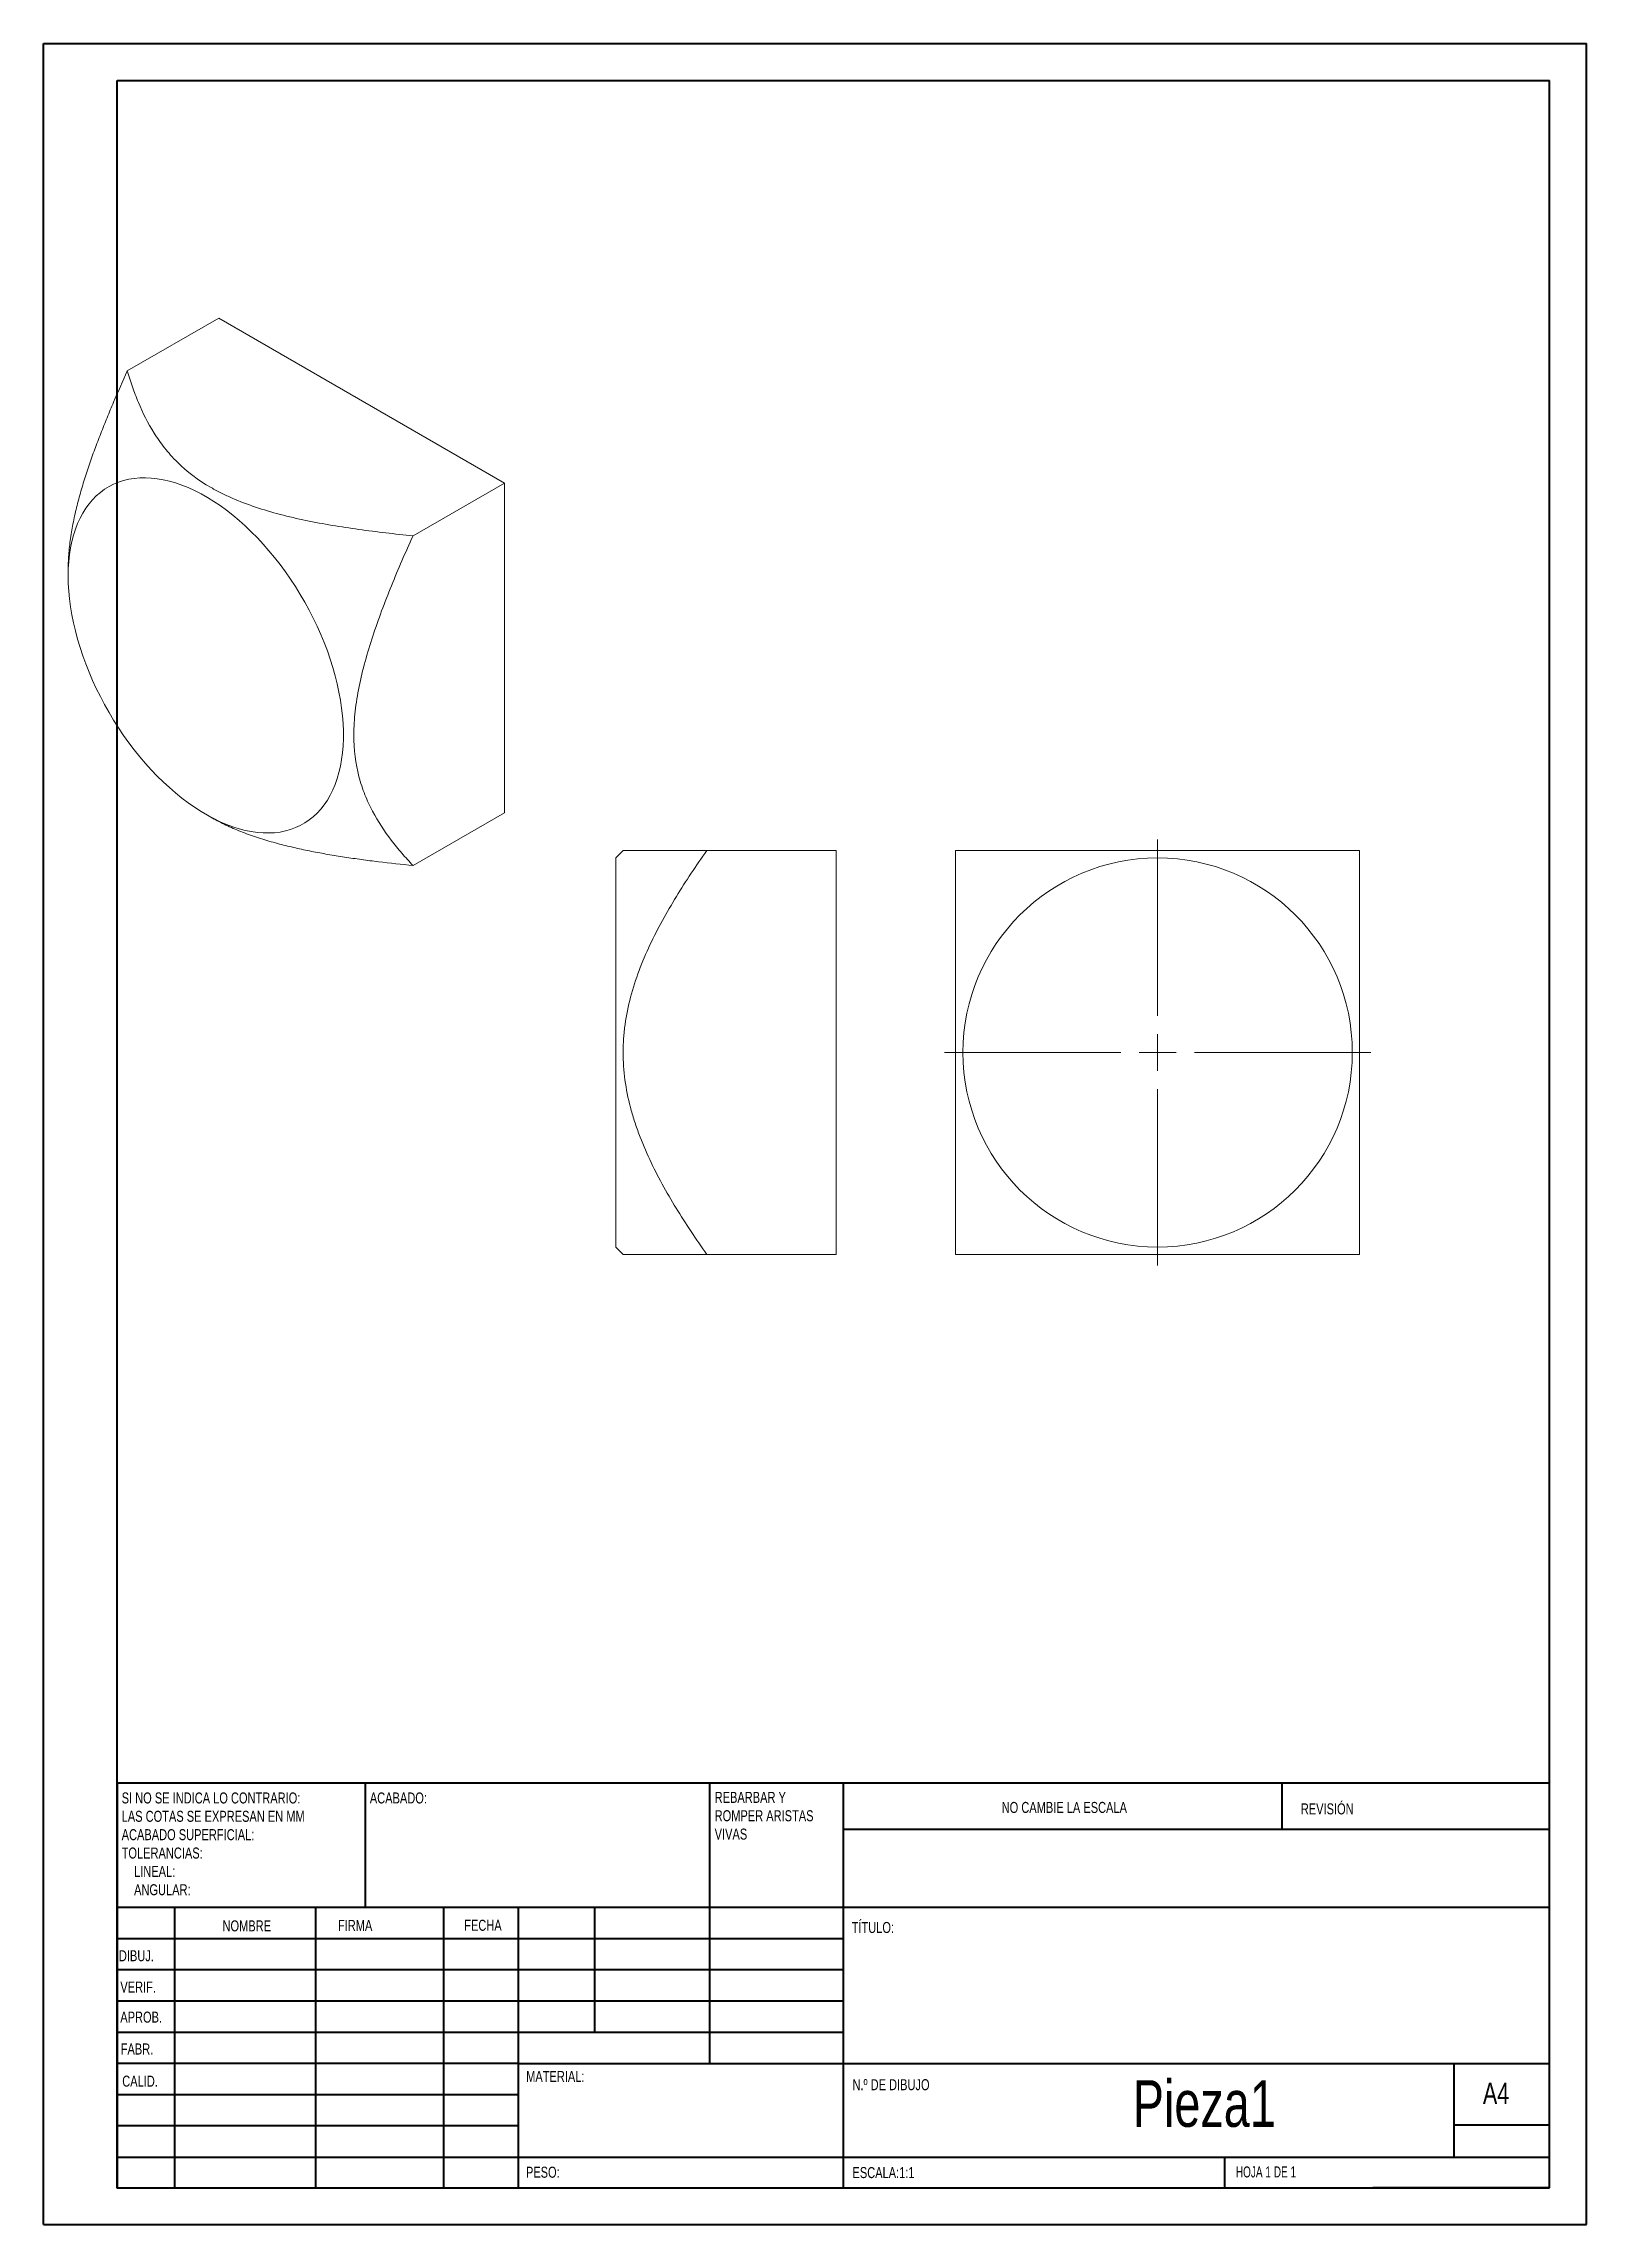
# Model space of a CAD drawing. Header units: millimetres. Extents: x 0 to 210, y 0 to 297.
import ezdxf

# ---------------------------------------------------------------- set-up
doc = ezdxf.new("R2010")
doc.units = ezdxf.units.MM
doc.styles.add('SLDTEXTSTYLE0', font='TXT', dxfattribs={"width": 0.75})
doc.styles.add('SLDTEXTSTYLE1', font='TXT', dxfattribs={"width": 0.681818})

# ---------------------------------------------------------------- blocks, each defined once
blk = doc.blocks.new('SW_NOTE_0')
at = {"color": 0, "linetype": 'Continuous', "lineweight": 0, "char_height": 1.5, "attachment_point": 1, "style": 'SLDTEXTSTYLE0'}
for s, insert in [('REBARBAR Y', (0, 1.93)), ('ROMPER ARISTAS', (0, -0.57)), ('VIVAS', (0, -3.07))]:
    blk.add_mtext(s, dxfattribs=dict(at, insert=insert))
blk = doc.blocks.new('SW_NOTE_1')
at = {"color": 0, "linetype": 'Continuous', "lineweight": 0, "char_height": 1.5, "attachment_point": 1, "style": 'SLDTEXTSTYLE0'}
for s, insert in [('SI NO SE INDICA LO CONTRARIO:', (0, 1.93)), ('LAS COTAS SE EXPRESAN EN MM', (0, -0.57)), ('ACABADO SUPERFICIAL:', (0, -3.07)), ('TOLERANCIAS:', (0, -5.57)), ('LINEAL:', (1.69, -8.07)), ('ANGULAR:', (1.69, -10.57))]:
    blk.add_mtext(s, dxfattribs=dict(at, insert=insert))
blk = doc.blocks.new('SW_CENTERMARKSYMBOL_0')
at = {"color": 0, "linetype": 'Continuous', "lineweight": 0}
for p, q in [((0, 5), (0, 29)), ((-5, 0), (-29, 0)), ((0, 0), (-2.5, 0)), ((0, 0), (0, 2.5)), ((0, 0), (0, -2.5)), ((0, 0), (2.5, 0)), ((5, 0), (29, 0)), ((0, -5), (0, -29))]:
    blk.add_line(p, q, dxfattribs=at)

msp = doc.modelspace()

# ---------------------------------------------------------------- linework, layer by layer
at = {"color": 7, "linetype": 'Continuous', "lineweight": 40}
for p, q in [((0.08, 0.21), (0.08, 297.21)), ((0.08, 297.21), (210.08, 297.21)), ((210.08, 0.21), (210.08, 297.21)), ((210.08, 292.21), (210.08, 297.21)), ((10.08, 292.21), (205.08, 292.21)), ((10.08, 5.21), (10.08, 292.21)), ((205.08, 5.21), (205.08, 292.21)), ((10.11, 60.37), (205.08, 60.37)), ((10.11, 60.37), (10.11, 5.12)), ((43.91, 43.37), (43.91, 60.37)), ((90.71, 60.37), (90.71, 22.12)), ((108.91, 60.37), (108.91, 5.12)), ((168.68, 54.09), (168.68, 60.46)), ((205.08, 54), (108.91, 54)), ((205.08, 43.37), (10.11, 43.37)), ((17.91, 43.37), (17.91, 5.12)), ((37.1, 43.37), (37.1, 5.12)), ((54.51, 43.37), (54.51, 5.12)), ((64.71, 5.12), (64.71, 43.37)), ((75.11, 26.37), (75.11, 43.37)), ((108.91, 39.12), (10.11, 39.12)), ((108.91, 34.87), (10.11, 34.87)), ((108.91, 30.62), (10.11, 30.62)), ((108.91, 26.37), (10.11, 26.37)), ((64.71, 22.12), (10.11, 22.12)), ((64.71, 22.12), (205.08, 22.12)), ((192.08, 9.46), (192.08, 22.21)), ((64.71, 17.87), (10.11, 17.87)), ((64.71, 13.62), (10.11, 13.62)), ((205.08, 13.71), (192.08, 13.71)), ((10.11, 9.37), (205.08, 9.37)), ((160.88, 5.21), (160.88, 9.46)), ((10.08, 5.21), (205.08, 5.21)), ((205.08, 5.21), (180.99, 5.21)), ((0.08, 0.21), (210.08, 0.21))]:
    msp.add_line(p, q, dxfattribs=at)
at = {"color": 7, "linetype": 'Continuous', "lineweight": 15}
for p, q in [((23.92, 259.82), (11.47, 252.64)), ((62.81, 237.37), (23.92, 259.82)), ((62.81, 237.37), (50.36, 230.19)), ((62.81, 192.46), (62.81, 237.37)), ((3.41, 225.53), (3.41, 224.72)), ((22.15, 192.26), (22.85, 191.85)), ((62.81, 192.46), (50.36, 185.28)), ((78.96, 187.32), (77.96, 186.32)), ((107.96, 187.32), (90.35, 187.32)), ((107.96, 132.32), (107.96, 187.32)), ((77.96, 186.32), (77.96, 133.32)), ((77.96, 133.32), (78.96, 132.32)), ((107.96, 132.32), (90.35, 132.32))]:
    msp.add_line(p, q, dxfattribs=at)
at = {"color": 7, "linetype": 'Continuous', "lineweight": 15, "flags": 128}
msp.add_lwpolyline([(3.41, 224.72), (3.43, 225.71), (3.49, 226.68), (3.59, 227.62), (3.74, 228.53), (3.92, 229.41), (4.14, 230.26), (4.4, 231.07), (4.7, 231.85), (5.03, 232.58), (5.4, 233.28), (5.81, 233.93), (6.26, 234.54), (6.74, 235.1), (7.25, 235.62), (7.8, 236.09), (8.37, 236.52), (8.98, 236.89), (9.61, 237.22), (10.27, 237.49), (10.96, 237.71), (11.67, 237.89), (12.41, 238.01), (13.16, 238.07), (13.94, 238.09), (14.73, 238.05), (15.54, 237.96), (16.36, 237.82), (17.2, 237.63), (18.04, 237.38), (18.9, 237.09), (19.76, 236.74), (20.63, 236.34), (21.5, 235.9), (22.37, 235.41), (23.24, 234.87), (24.11, 234.29), (24.97, 233.66), (25.83, 232.99), (26.68, 232.28), (27.52, 231.52), (28.35, 230.73), (29.17, 229.91), (29.97, 229.05), (30.75, 228.15), (31.52, 227.23), (32.26, 226.27), (32.99, 225.29), (33.69, 224.29), (34.36, 223.26), (35.01, 222.21), (35.63, 221.15), (36.22, 220.07), (36.78, 218.97), (37.31, 217.86), (37.81, 216.75), (38.27, 215.63), (38.7, 214.51), (39.09, 213.38), (39.44, 212.25), (39.76, 211.13), (40.04, 210.02), (40.28, 208.91), (40.48, 207.82), (40.64, 206.73), (40.76, 205.67), (40.84, 204.62), (40.88, 203.59), (40.88, 202.58), (40.84, 201.6), (40.76, 200.64), (40.64, 199.71), (40.48, 198.82), (40.28, 197.95), (40.04, 197.12), (39.76, 196.33), (39.44, 195.58), (39.09, 194.86), (38.7, 194.19), (38.27, 193.56), (37.81, 192.97), (37.31, 192.43), (36.78, 191.93), (36.22, 191.48), (35.63, 191.09), (35.01, 190.74), (34.36, 190.44), (33.69, 190.19), (32.99, 189.99), (32.26, 189.84), (31.52, 189.75), (30.75, 189.71), (29.97, 189.72), (29.17, 189.78), (28.35, 189.9), (27.52, 190.07), (26.68, 190.29), (25.83, 190.56), (24.97, 190.88), (24.11, 191.25), (23.24, 191.67), (22.37, 192.14), (21.5, 192.65), (20.63, 193.21), (19.76, 193.82), (18.9, 194.47), (18.04, 195.16), (17.2, 195.89), (16.36, 196.66), (15.54, 197.47), (14.73, 198.31), (13.94, 199.19), (13.16, 200.1), (12.41, 201.04), (11.67, 202.01), (10.96, 203), (10.27, 204.02), (9.61, 205.06), (8.98, 206.11), (8.37, 207.19), (7.8, 208.28), (7.25, 209.38), (6.74, 210.49), (6.26, 211.6), (5.81, 212.73), (5.4, 213.85), (5.03, 214.98), (4.7, 216.1), (4.4, 217.22), (4.14, 218.33), (3.92, 219.43), (3.74, 220.52), (3.59, 221.6), (3.49, 222.66), (3.43, 223.7), (3.41, 224.72)], dxfattribs=at)
at = {"color": 7, "linetype": 'Continuous', "lineweight": 15}
msp.add_circle((151.72, 159.82), 26.5, dxfattribs=at)
for points, knots in [([(11.47, 252.64), (10.84, 251.22), (9.89, 249.1), (8.71, 246.26), (7.85, 244.12), (7.03, 241.96), (6.26, 239.8), (5.55, 237.62), (4.9, 235.42), (4.34, 233.18), (3.89, 230.93), (3.62, 229.07), (3.49, 227.6), (3.42, 226.54), (3.43, 225.87), (3.43, 225.54)], [0, 0, 0, 0, 0.155016, 0.232669, 0.31032, 0.388713, 0.4671, 0.546004, 0.624898, 0.707616, 0.790714, 0.875276, 0.91789, 0.960502, 1, 1, 1, 1]), ([(11.47, 252.64), (11.68, 251.92), (11.91, 251.2), (12.41, 249.77), (12.68, 249.06), (13.57, 246.94), (14.26, 245.54), (15.55, 243.5), (16.02, 242.82), (16.81, 241.83), (17.08, 241.5), (17.66, 240.84), (17.97, 240.52), (19.57, 238.94), (21.08, 237.78), (23.33, 236.49), (23.79, 236.24), (24.75, 235.76), (25.25, 235.53), (26.76, 234.87), (27.81, 234.47), (29.99, 233.73), (31.12, 233.4), (33.43, 232.79), (34.61, 232.52), (38.15, 231.78), (40.56, 231.39), (45.43, 230.71), (47.88, 230.43), (50.36, 230.19)], [0, 0, 0, 0, 0.0625, 0.0625, 0.125, 0.125, 0.25, 0.25, 0.3125, 0.3125, 0.34375, 0.34375, 0.375, 0.375, 0.5, 0.5, 0.53125, 0.53125, 0.5625, 0.5625, 0.625, 0.625, 0.6875, 0.6875, 0.75, 0.75, 0.875, 0.875, 1, 1, 1, 1]), ([(50.36, 185.28), (49.84, 185.82), (49.34, 186.38), (48.35, 187.53), (47.87, 188.12), (46.47, 189.95), (45.61, 191.25), (44.48, 193.38), (44.13, 194.13), (43.66, 195.31), (43.52, 195.71), (43.24, 196.54), (43.12, 196.97), (42.55, 199.14), (42.3, 201.03), (42.3, 203.62), (42.32, 204.15), (42.38, 205.23), (42.43, 205.77), (42.61, 207.4), (42.79, 208.52), (43.25, 210.77), (43.52, 211.91), (44.16, 214.22), (44.51, 215.37), (45.64, 218.82), (46.5, 221.1), (48.35, 225.65), (49.33, 227.92), (50.36, 230.19)], [0, 0, 0, 0, 0.0625, 0.0625, 0.125, 0.125, 0.25, 0.25, 0.3125, 0.3125, 0.34375, 0.34375, 0.375, 0.375, 0.5, 0.5, 0.53125, 0.53125, 0.5625, 0.5625, 0.625, 0.625, 0.6875, 0.6875, 0.75, 0.75, 0.875, 0.875, 1, 1, 1, 1]), ([(22.86, 191.85), (23.14, 191.69), (24.02, 191.2), (25.62, 190.43), (27.68, 189.59), (29.89, 188.85), (32.12, 188.21), (34.35, 187.67), (36.54, 187.2), (38.77, 186.79), (41.04, 186.42), (43.34, 186.09), (46.44, 185.68), (48.79, 185.44), (50.36, 185.28)], [0, 0, 0, 0, 0.0396567, 0.1221169, 0.2052035, 0.2899712, 0.3751917, 0.452268, 0.5293533, 0.6070121, 0.684676, 0.7634197, 0.8421662, 1, 1, 1, 1]), ([(90.35, 132.32), (89.62, 133.35), (88.91, 134.39), (87.51, 136.49), (86.83, 137.56), (84.86, 140.79), (83.64, 142.99), (82.04, 146.4), (81.55, 147.56), (80.88, 149.33), (80.68, 149.93), (80.29, 151.14), (80.11, 151.76), (79.31, 154.82), (78.96, 157.31), (78.96, 160.48), (78.98, 161.12), (79.07, 162.39), (79.14, 163.02), (79.4, 164.9), (79.65, 166.13), (80.29, 168.57), (80.68, 169.77), (81.58, 172.15), (82.08, 173.32), (83.68, 176.73), (84.9, 178.92), (87.51, 183.19), (88.9, 185.27), (90.35, 187.32)], [0, 0, 0, 0, 0.0625, 0.0625, 0.125, 0.125, 0.25, 0.25, 0.3125, 0.3125, 0.34375, 0.34375, 0.375, 0.375, 0.5, 0.5, 0.53125, 0.53125, 0.5625, 0.5625, 0.625, 0.625, 0.6875, 0.6875, 0.75, 0.75, 0.875, 0.875, 1, 1, 1, 1]), ([(90.35, 187.32), (89.46, 187.32), (88.12, 187.32), (86.45, 187.32), (85.23, 187.32), (84.08, 187.32), (82.99, 187.32), (81.98, 187.32), (81.07, 187.32), (80.28, 187.32), (79.7, 187.32), (79.32, 187.32), (79.1, 187.32), (78.97, 187.32), (78.97, 187.32), (78.97, 187.32)], [0, 0, 0, 0, 0.155013, 0.232665, 0.310314, 0.388705, 0.467092, 0.545994, 0.624886, 0.707802, 0.790699, 0.847285, 0.903915, 0.960491, 1, 1, 1, 1]), ([(124.22, 132.32), (124.22, 133.35), (124.22, 134.39), (124.22, 136.49), (124.22, 137.56), (124.22, 140.79), (124.22, 142.99), (124.22, 146.4), (124.22, 147.56), (124.22, 149.33), (124.22, 149.93), (124.22, 151.14), (124.22, 151.76), (124.22, 154.82), (124.22, 157.31), (124.22, 160.48), (124.22, 161.12), (124.22, 162.39), (124.22, 163.02), (124.22, 164.9), (124.22, 166.13), (124.22, 168.57), (124.22, 169.77), (124.22, 172.15), (124.22, 173.32), (124.22, 176.73), (124.22, 178.92), (124.22, 183.19), (124.22, 185.27), (124.22, 187.32)], [0, 0, 0, 0, 0.0625, 0.0625, 0.125, 0.125, 0.25, 0.25, 0.3125, 0.3125, 0.34375, 0.34375, 0.375, 0.375, 0.5, 0.5, 0.53125, 0.53125, 0.5625, 0.5625, 0.625, 0.625, 0.6875, 0.6875, 0.75, 0.75, 0.875, 0.875, 1, 1, 1, 1]), ([(124.22, 187.32), (125.25, 187.32), (126.29, 187.32), (128.39, 187.32), (129.46, 187.32), (132.69, 187.32), (134.89, 187.32), (138.3, 187.32), (139.46, 187.32), (141.23, 187.32), (141.83, 187.32), (143.04, 187.32), (143.65, 187.32), (146.72, 187.32), (149.21, 187.32), (152.38, 187.32), (153.02, 187.32), (154.29, 187.32), (154.92, 187.32), (156.79, 187.32), (158.03, 187.32), (160.47, 187.32), (161.67, 187.32), (164.05, 187.32), (165.21, 187.32), (168.63, 187.32), (170.82, 187.32), (175.09, 187.32), (177.17, 187.32), (179.22, 187.32)], [0, 0, 0, 0, 0.0625, 0.0625, 0.125, 0.125, 0.25, 0.25, 0.3125, 0.3125, 0.34375, 0.34375, 0.375, 0.375, 0.5, 0.5, 0.53125, 0.53125, 0.5625, 0.5625, 0.625, 0.625, 0.6875, 0.6875, 0.75, 0.75, 0.875, 0.875, 1, 1, 1, 1]), ([(179.22, 132.32), (179.22, 133.35), (179.22, 134.39), (179.22, 136.49), (179.22, 137.56), (179.22, 140.79), (179.22, 142.99), (179.22, 146.4), (179.22, 147.56), (179.22, 149.33), (179.22, 149.93), (179.22, 151.14), (179.22, 151.76), (179.22, 154.82), (179.22, 157.31), (179.22, 160.48), (179.22, 161.12), (179.22, 162.39), (179.22, 163.02), (179.22, 164.9), (179.22, 166.13), (179.22, 168.57), (179.22, 169.77), (179.22, 172.15), (179.22, 173.32), (179.22, 176.73), (179.22, 178.92), (179.22, 183.19), (179.22, 185.27), (179.22, 187.32)], [0, 0, 0, 0, 0.0625, 0.0625, 0.125, 0.125, 0.25, 0.25, 0.3125, 0.3125, 0.34375, 0.34375, 0.375, 0.375, 0.5, 0.5, 0.53125, 0.53125, 0.5625, 0.5625, 0.625, 0.625, 0.6875, 0.6875, 0.75, 0.75, 0.875, 0.875, 1, 1, 1, 1]), ([(78.98, 132.32), (78.98, 132.32), (78.97, 132.32), (79.13, 132.32), (79.43, 132.32), (79.87, 132.32), (80.43, 132.32), (81.21, 132.32), (82.27, 132.32), (83.65, 132.32), (85.17, 132.32), (86.82, 132.32), (88.54, 132.32), (89.75, 132.32), (90.35, 132.32)], [0, 0, 0, 0, 0.039502, 0.106433, 0.173557, 0.240806, 0.308042, 0.375069, 0.47892, 0.582912, 0.687129, 0.791512, 0.895891, 1, 1, 1, 1]), ([(124.22, 132.32), (125.25, 132.32), (126.29, 132.32), (128.39, 132.32), (129.46, 132.32), (132.69, 132.32), (134.89, 132.32), (138.3, 132.32), (139.46, 132.32), (141.23, 132.32), (141.83, 132.32), (143.04, 132.32), (143.65, 132.32), (146.72, 132.32), (149.21, 132.32), (152.38, 132.32), (153.02, 132.32), (154.29, 132.32), (154.92, 132.32), (156.79, 132.32), (158.03, 132.32), (160.47, 132.32), (161.67, 132.32), (164.05, 132.32), (165.21, 132.32), (168.63, 132.32), (170.82, 132.32), (175.09, 132.32), (177.17, 132.32), (179.22, 132.32)], [0, 0, 0, 0, 0.0625, 0.0625, 0.125, 0.125, 0.25, 0.25, 0.3125, 0.3125, 0.34375, 0.34375, 0.375, 0.375, 0.5, 0.5, 0.53125, 0.53125, 0.5625, 0.5625, 0.625, 0.625, 0.6875, 0.6875, 0.75, 0.75, 0.875, 0.875, 1, 1, 1, 1])]:
    msp.add_open_spline(points, degree=3, knots=knots, dxfattribs=at)

# ---------------------------------------------------------------- block references
at = {"color": 7, "linetype": 'Continuous', "lineweight": 0}
for name, p in [('SW_CENTERMARKSYMBOL_0', (151.72, 159.82)), ('SW_NOTE_1', (10.7, 57.11)), ('SW_NOTE_0', (91.42, 57.19))]:
    msp.add_blockref(name, p, dxfattribs=at)

# ---------------------------------------------------------------- texts
for s, insert, char_height, attachment_point, style in [('ACABADO:', (44.48, 59.04), 1.5, 1, 'SLDTEXTSTYLE0'), ('NO CAMBIE LA ESCALA', (130.49, 57.75), 1.5, 1, 'SLDTEXTSTYLE0'), ('REVISIÓN', (171.21, 57.55), 1.5, 1, 'SLDTEXTSTYLE0'), ('NOMBRE', (24.43, 41.62), 1.5, 1, 'SLDTEXTSTYLE0'), ('FIRMA', (40.14, 41.68), 1.5, 1, 'SLDTEXTSTYLE0'), ('FECHA', (57.33, 41.7), 1.5, 1, 'SLDTEXTSTYLE0'), ('TÍTULO:', (110.07, 41.4), 1.5, 1, 'SLDTEXTSTYLE0'), ('DIBUJ.', (10.32, 37.55), 1.5, 1, 'SLDTEXTSTYLE0'), ('VERIF.', (10.52, 33.28), 1.5, 1, 'SLDTEXTSTYLE0'), ('APROB.', (10.51, 29.19), 1.5, 1, 'SLDTEXTSTYLE0'), ('FABR.', (10.57, 24.85), 1.5, 1, 'SLDTEXTSTYLE0'), ('MATERIAL:', (65.76, 21.11), 1.5, 1, 'SLDTEXTSTYLE0'), ('CALID.', (10.78, 20.47), 1.5, 1, 'SLDTEXTSTYLE0'), ('N.º DE DIBUJO', (110.18, 19.99), 1.5, 1, 'SLDTEXTSTYLE0'), ('Pieza1', (158.07, 19.85), 6.35, 2, 'SLDTEXTSTYLE0'), ('A4', (196, 19.52), 2.91, 1, 'SLDTEXTSTYLE0'), ('PESO:', (65.73, 8.07), 1.499, 1, 'SLDTEXTSTYLE0'), ('ESCALA:1:1', (110.18, 8.02), 1.5, 1, 'SLDTEXTSTYLE0'), ('HOJA 1 DE 1', (162.36, 8.11), 1.5, 1, 'SLDTEXTSTYLE1')]:
    msp.add_mtext(s, dxfattribs=dict(at, insert=insert, char_height=char_height, attachment_point=attachment_point, style=style))

doc.saveas('drawing.dxf')
